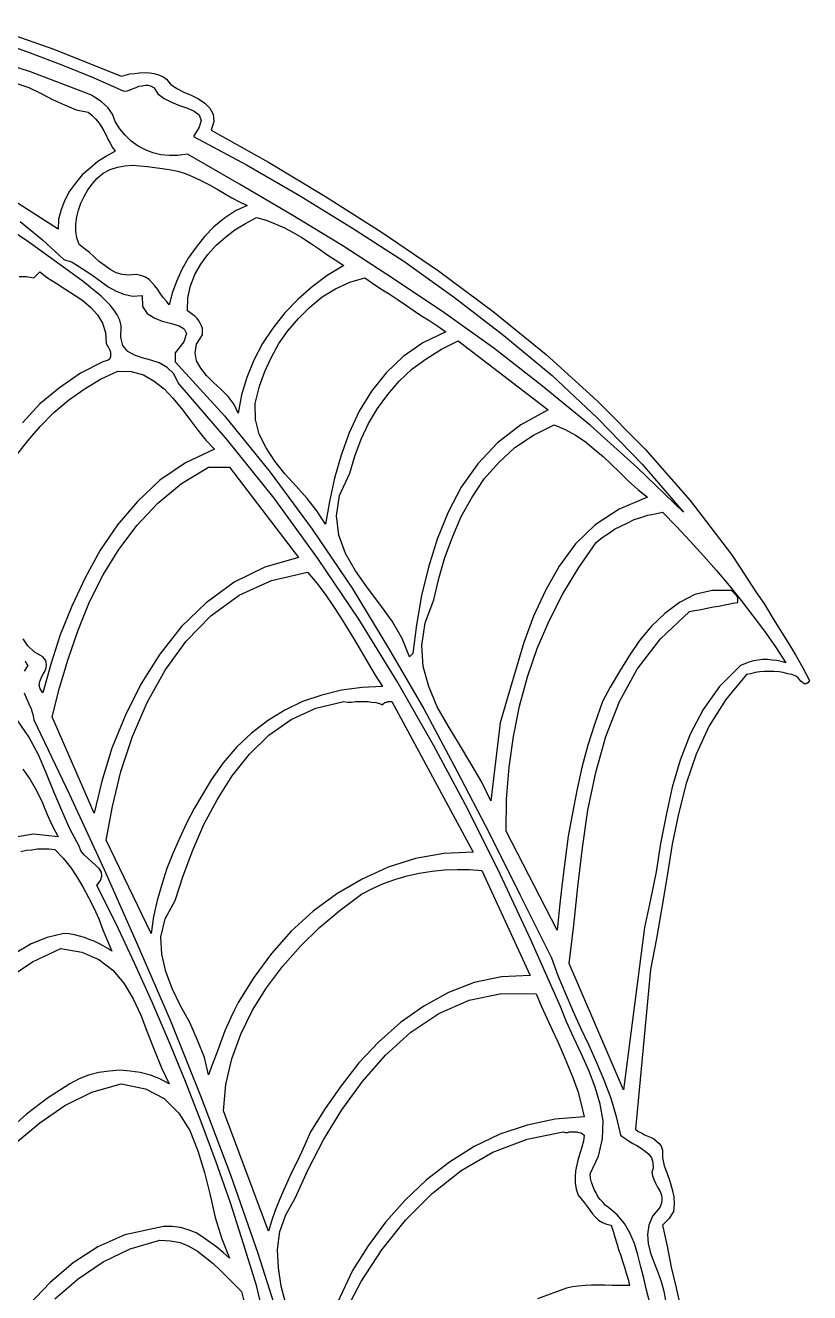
# Model space of a CAD drawing. Extents: x 0.04 to 7.28, y 0.05 to 9.48.
# Drawn here: x 5.488 to 7.203, y 6.3 to 9.071 of the extents above; entities that cross this region are included whole.
import ezdxf

# ---------------------------------------------------------------- set-up
doc = ezdxf.new("R2010")
doc.units = 0
doc.layers.add('1', color=7, linetype='Continuous')

msp = doc.modelspace()

# ---------------------------------------------------------------- linework, layer by layer
msp.add_lwpolyline([(5.401, 9.071), (5.55, 9.019), (5.697, 8.96), (5.706, 8.962), (5.716, 8.965), (5.726, 8.966), (5.737, 8.967), (5.748, 8.968), (5.759, 8.967), (5.769, 8.966), (5.779, 8.963), (5.788, 8.959), (5.796, 8.953), (5.805, 8.942), (5.819, 8.933), (5.834, 8.925), (5.85, 8.918), (5.866, 8.91), (5.88, 8.901), (5.891, 8.89), (5.898, 8.877), (5.9, 8.861), (5.894, 8.842), (6.019, 8.772), (6.144, 8.697), (6.268, 8.618), (6.391, 8.534), (6.511, 8.445), (6.627, 8.351), (6.738, 8.25), (6.843, 8.144), (6.942, 8.032), (7.032, 7.914), (7.05, 7.886), (7.068, 7.859), (7.085, 7.832), (7.104, 7.805), (7.121, 7.777), (7.138, 7.75), (7.155, 7.722), (7.172, 7.694), (7.188, 7.666), (7.203, 7.638), (7.199, 7.633), (7.195, 7.631), (7.191, 7.631), (7.187, 7.634), (7.184, 7.637), (7.18, 7.641), (7.177, 7.645), (7.173, 7.648), (7.168, 7.65), (7.164, 7.651), (7.155, 7.653), (7.145, 7.656), (7.136, 7.657), (7.125, 7.658), (7.115, 7.658), (7.104, 7.658), (7.094, 7.657), (7.084, 7.656), (7.074, 7.653), (7.065, 7.651), (7.02, 7.597), (6.983, 7.539), (6.955, 7.477), (6.933, 7.413), (6.916, 7.347), (6.902, 7.28), (6.891, 7.211), (6.88, 7.142), (6.868, 7.074), (6.855, 7.006), (6.822, 6.657), (6.828, 6.652), (6.835, 6.649), (6.842, 6.645), (6.849, 6.642), (6.856, 6.639), (6.862, 6.636), (6.868, 6.631), (6.874, 6.626), (6.878, 6.62), (6.881, 6.611), (6.881, 6.594), (6.885, 6.577), (6.891, 6.56), (6.897, 6.543), (6.902, 6.525), (6.906, 6.509), (6.907, 6.493), (6.905, 6.477), (6.896, 6.462), (6.881, 6.447), (6.891, 6.401), (6.9, 6.355), (6.911, 6.31), (6.921, 6.264)])
at = {"layer": '1'}
for points in [[(5.429, 9.036), (5.498, 9.011), (5.567, 8.985), (5.636, 8.957), (5.703, 8.927), (5.71, 8.928), (5.717, 8.93), (5.723, 8.933), (5.73, 8.935), (5.736, 8.938), (5.743, 8.939), (5.75, 8.94), (5.756, 8.94), (5.763, 8.938), (5.769, 8.934), (5.777, 8.921), (5.791, 8.911), (5.807, 8.903), (5.825, 8.896), (5.842, 8.89), (5.857, 8.883), (5.868, 8.875), (5.872, 8.863), (5.868, 8.848), (5.855, 8.828), (5.971, 8.766), (6.087, 8.699), (6.201, 8.629), (6.315, 8.555), (6.426, 8.476), (6.534, 8.393), (6.64, 8.305), (6.74, 8.211), (6.837, 8.111), (6.927, 8.006), (6.826, 8.104), (6.724, 8.196), (6.619, 8.282), (6.512, 8.365), (6.403, 8.443), (6.293, 8.517), (6.182, 8.589), (6.069, 8.657), (5.956, 8.724), (5.842, 8.789), (5.821, 8.786), (5.802, 8.786), (5.784, 8.788), (5.766, 8.792), (5.75, 8.799), (5.734, 8.807), (5.719, 8.818), (5.706, 8.831), (5.694, 8.845), (5.684, 8.861), (5.681, 8.869), (5.678, 8.877), (5.673, 8.884), (5.668, 8.891), (5.661, 8.898), (5.654, 8.904), (5.647, 8.909), (5.639, 8.914), (5.632, 8.918), (5.625, 8.921), (5.499, 8.969), (5.37, 9.011)], [(5.469, 8.944), (5.495, 8.935), (5.521, 8.923), (5.547, 8.909), (5.573, 8.897), (5.599, 8.886), (5.625, 8.881), (5.634, 8.874), (5.642, 8.866), (5.648, 8.858), (5.654, 8.849), (5.659, 8.84), (5.664, 8.831), (5.668, 8.822), (5.673, 8.813), (5.678, 8.804), (5.684, 8.796)], [(5.684, 8.796), (5.665, 8.785), (5.646, 8.773), (5.629, 8.759), (5.612, 8.744), (5.597, 8.726), (5.584, 8.708), (5.574, 8.689), (5.566, 8.668), (5.56, 8.647), (5.559, 8.625), (5.335, 8.769)], [(5.973, 8.677), (5.947, 8.665), (5.923, 8.649), (5.9, 8.63), (5.879, 8.609), (5.861, 8.586), (5.844, 8.562), (5.83, 8.537), (5.818, 8.511), (5.809, 8.485), (5.802, 8.46), (5.796, 8.468), (5.789, 8.476), (5.783, 8.484), (5.777, 8.493), (5.771, 8.501), (5.765, 8.508), (5.758, 8.515), (5.75, 8.52), (5.74, 8.524), (5.73, 8.526), (5.714, 8.525), (5.699, 8.526), (5.686, 8.53), (5.673, 8.537), (5.662, 8.545), (5.65, 8.554), (5.639, 8.564), (5.628, 8.574), (5.616, 8.583), (5.605, 8.592), (5.6, 8.606), (5.598, 8.621), (5.598, 8.636), (5.6, 8.652), (5.604, 8.667), (5.609, 8.682), (5.616, 8.697), (5.624, 8.711), (5.634, 8.724), (5.644, 8.736), (5.658, 8.748), (5.673, 8.756), (5.689, 8.761), (5.705, 8.764), (5.722, 8.765), (5.738, 8.764), (5.755, 8.762), (5.771, 8.76), (5.787, 8.758), (5.802, 8.756), (5.821, 8.752), (5.839, 8.746), (5.856, 8.739), (5.873, 8.731), (5.89, 8.722), (5.907, 8.713), (5.923, 8.703), (5.939, 8.694), (5.956, 8.685), (5.973, 8.677)], [(6.853, 6.28), (6.846, 6.305), (6.84, 6.331), (6.834, 6.356), (6.827, 6.382), (6.82, 6.407), (6.81, 6.43), (6.798, 6.451), (6.782, 6.47), (6.763, 6.486), (6.756, 6.491), (6.751, 6.497), (6.745, 6.503), (6.74, 6.51), (6.736, 6.518), (6.732, 6.525), (6.729, 6.533), (6.726, 6.541), (6.724, 6.55), (6.723, 6.559), (6.741, 6.598), (6.75, 6.636), (6.751, 6.675), (6.745, 6.712), (6.734, 6.749), (6.72, 6.785), (6.704, 6.821), (6.687, 6.857), (6.671, 6.892), (6.657, 6.927), (6.593, 7.071), (6.526, 7.215), (6.455, 7.357), (6.38, 7.497), (6.301, 7.636), (6.217, 7.772), (6.127, 7.905), (6.032, 8.037), (5.93, 8.164), (5.822, 8.289), (5.812, 8.309), (5.798, 8.323), (5.78, 8.333), (5.762, 8.339), (5.743, 8.344), (5.726, 8.35), (5.712, 8.358), (5.701, 8.371), (5.696, 8.388), (5.697, 8.414), (5.694, 8.426), (5.688, 8.438), (5.681, 8.449), (5.673, 8.459), (5.663, 8.469), (5.653, 8.479), (5.642, 8.488), (5.631, 8.497), (5.621, 8.505), (5.611, 8.513), (5.495, 8.597), (5.376, 8.677)], [(6.184, 8.546), (6.148, 8.524), (6.115, 8.499), (6.084, 8.472), (6.055, 8.442), (6.029, 8.409), (6.006, 8.375), (5.987, 8.339), (5.972, 8.301), (5.96, 8.263), (5.953, 8.223), (5.944, 8.242), (5.931, 8.259), (5.915, 8.275), (5.899, 8.29), (5.884, 8.305), (5.871, 8.321), (5.862, 8.337), (5.859, 8.355), (5.862, 8.374), (5.875, 8.394), (5.875, 8.402), (5.875, 8.408), (5.873, 8.414), (5.87, 8.42), (5.867, 8.425), (5.863, 8.43), (5.858, 8.435), (5.853, 8.439), (5.847, 8.443), (5.842, 8.447), (5.843, 8.475), (5.849, 8.501), (5.858, 8.526), (5.871, 8.549), (5.887, 8.57), (5.905, 8.59), (5.925, 8.608), (5.946, 8.624), (5.969, 8.638), (5.993, 8.651), (6.014, 8.645), (6.034, 8.637), (6.054, 8.628), (6.073, 8.618), (6.092, 8.607), (6.111, 8.595), (6.129, 8.583), (6.147, 8.57), (6.165, 8.558), (6.184, 8.546)], [(5.476, 8.642), (5.525, 8.602), (5.572, 8.559), (5.59, 8.553), (5.606, 8.543), (5.622, 8.533), (5.638, 8.522), (5.654, 8.51), (5.669, 8.499), (5.686, 8.49), (5.703, 8.483), (5.722, 8.479), (5.743, 8.48), (5.744, 8.456), (5.754, 8.441), (5.769, 8.431), (5.787, 8.424), (5.807, 8.419), (5.824, 8.414), (5.835, 8.407), (5.84, 8.397), (5.834, 8.379), (5.815, 8.355), (5.815, 8.335), (5.923, 8.217), (6.023, 8.094), (6.115, 7.969), (6.202, 7.84), (6.282, 7.709), (6.359, 7.576), (6.431, 7.441), (6.502, 7.305), (6.57, 7.169), (6.638, 7.032), (6.652, 6.993), (6.668, 6.955), (6.685, 6.916), (6.702, 6.879), (6.72, 6.841), (6.737, 6.803), (6.753, 6.765), (6.768, 6.725), (6.78, 6.685), (6.789, 6.644), (6.797, 6.638), (6.806, 6.632), (6.816, 6.626), (6.825, 6.621), (6.835, 6.615), (6.843, 6.609), (6.851, 6.602), (6.857, 6.594), (6.86, 6.584), (6.861, 6.572), (6.858, 6.563), (6.859, 6.555), (6.862, 6.547), (6.866, 6.539), (6.87, 6.53), (6.875, 6.522), (6.879, 6.513), (6.88, 6.504), (6.879, 6.495), (6.875, 6.486), (6.859, 6.467), (6.851, 6.447), (6.848, 6.427), (6.85, 6.407), (6.855, 6.386), (6.863, 6.365), (6.871, 6.344), (6.878, 6.324), (6.884, 6.303), (6.888, 6.282)], [(5.474, 8.522), (5.49, 8.522), (5.506, 8.519), (5.519, 8.532), (5.536, 8.519), (5.555, 8.507), (5.574, 8.495), (5.594, 8.482), (5.613, 8.469), (5.631, 8.454), (5.645, 8.438), (5.656, 8.42), (5.663, 8.399), (5.664, 8.375)], [(6.407, 8.401), (6.357, 8.377), (6.314, 8.347), (6.277, 8.311), (6.245, 8.271), (6.218, 8.227), (6.196, 8.18), (6.178, 8.131), (6.164, 8.081), (6.153, 8.03), (6.144, 7.98), (6.125, 8.009), (6.104, 8.036), (6.08, 8.063), (6.055, 8.09), (6.033, 8.118), (6.014, 8.147), (5.999, 8.177), (5.991, 8.209), (5.99, 8.244), (6, 8.282), (6.011, 8.314), (6.025, 8.344), (6.042, 8.375), (6.062, 8.403), (6.085, 8.43), (6.11, 8.455), (6.137, 8.477), (6.166, 8.495), (6.197, 8.509), (6.23, 8.519), (6.247, 8.507), (6.265, 8.495), (6.283, 8.484), (6.301, 8.472), (6.319, 8.46), (6.336, 8.448), (6.354, 8.436), (6.372, 8.425), (6.39, 8.413), (6.407, 8.401)], [(5.664, 8.375), (5.667, 8.37), (5.67, 8.365), (5.672, 8.361), (5.674, 8.356), (5.674, 8.351), (5.674, 8.347), (5.672, 8.342), (5.669, 8.339), (5.664, 8.337), (5.657, 8.335), (5.608, 8.31), (5.562, 8.278), (5.519, 8.243), (5.481, 8.202)], [(6.631, 8.23), (6.571, 8.197), (6.52, 8.158), (6.477, 8.112), (6.441, 8.061), (6.412, 8.006), (6.388, 7.947), (6.369, 7.886), (6.354, 7.824), (6.343, 7.76), (6.335, 7.697), (6.328, 7.69), (6.312, 7.73), (6.29, 7.768), (6.263, 7.805), (6.236, 7.841), (6.21, 7.878), (6.188, 7.916), (6.173, 7.956), (6.168, 7.998), (6.175, 8.043), (6.197, 8.092), (6.208, 8.129), (6.222, 8.166), (6.238, 8.2), (6.258, 8.233), (6.28, 8.264), (6.305, 8.293), (6.333, 8.319), (6.364, 8.342), (6.398, 8.363), (6.434, 8.381), (6.631, 8.23)], [(5.467, 8.129), (5.493, 8.162), (5.52, 8.194), (5.55, 8.224), (5.582, 8.251), (5.616, 8.275), (5.652, 8.297), (5.69, 8.315), (5.719, 8.314), (5.746, 8.307), (5.769, 8.293), (5.791, 8.276), (5.81, 8.256), (5.829, 8.233), (5.847, 8.209), (5.865, 8.186), (5.882, 8.164), (5.901, 8.144)], [(6.848, 8.039), (6.786, 8.013), (6.734, 7.979), (6.691, 7.937), (6.655, 7.888), (6.625, 7.835), (6.599, 7.779), (6.578, 7.721), (6.56, 7.662), (6.543, 7.603), (6.526, 7.546), (6.506, 7.375), (6.486, 7.416), (6.462, 7.457), (6.437, 7.498), (6.412, 7.539), (6.388, 7.581), (6.37, 7.625), (6.358, 7.669), (6.355, 7.715), (6.362, 7.764), (6.381, 7.815), (6.392, 7.861), (6.405, 7.907), (6.422, 7.952), (6.441, 7.997), (6.465, 8.039), (6.491, 8.079), (6.523, 8.115), (6.558, 8.148), (6.599, 8.175), (6.644, 8.197), (6.668, 8.187), (6.691, 8.175), (6.712, 8.161), (6.731, 8.145), (6.751, 8.128), (6.769, 8.111), (6.788, 8.093), (6.807, 8.074), (6.827, 8.056), (6.848, 8.039)], [(5.901, 8.144), (5.838, 8.114), (5.782, 8.076), (5.733, 8.03), (5.689, 7.979), (5.651, 7.923), (5.618, 7.863), (5.589, 7.801), (5.564, 7.738), (5.543, 7.674), (5.526, 7.611), (5.52, 7.62), (5.518, 7.628), (5.519, 7.636), (5.522, 7.643), (5.526, 7.651), (5.53, 7.658), (5.533, 7.666), (5.534, 7.673), (5.532, 7.682), (5.526, 7.69), (5.507, 7.701), (5.493, 7.714), (5.483, 7.729)], [(6.085, 7.907), (6.011, 7.886), (5.944, 7.853), (5.883, 7.808), (5.829, 7.756), (5.782, 7.696), (5.74, 7.63), (5.706, 7.561), (5.677, 7.49), (5.655, 7.418), (5.638, 7.348), (5.546, 7.559), (5.562, 7.622), (5.581, 7.685), (5.603, 7.748), (5.628, 7.81), (5.658, 7.869), (5.692, 7.925), (5.732, 7.978), (5.777, 8.026), (5.829, 8.069), (5.888, 8.105), (5.934, 8.105), (6.085, 7.907)], [(6.881, 8.006), (6.912, 7.975), (6.942, 7.943), (6.971, 7.911), (6.999, 7.879), (7.027, 7.846), (7.053, 7.813), (7.079, 7.78), (7.104, 7.746), (7.128, 7.712), (7.151, 7.677), (7.141, 7.68), (7.131, 7.682), (7.121, 7.683), (7.111, 7.684), (7.1, 7.684), (7.09, 7.683), (7.08, 7.681), (7.07, 7.678), (7.061, 7.675), (7.052, 7.671), (7.006, 7.625), (6.97, 7.575), (6.942, 7.521), (6.92, 7.464), (6.902, 7.405), (6.889, 7.344), (6.877, 7.282), (6.867, 7.22), (6.855, 7.159), (6.842, 7.098), (6.796, 6.743), (6.677, 7.019), (6.687, 7.103), (6.696, 7.187), (6.706, 7.272), (6.718, 7.355), (6.735, 7.437), (6.757, 7.516), (6.787, 7.592), (6.826, 7.663), (6.877, 7.729), (6.94, 7.789), (6.951, 7.791), (6.961, 7.793), (6.972, 7.795), (6.982, 7.797), (6.993, 7.799), (7.004, 7.801), (7.014, 7.803), (7.025, 7.805), (7.035, 7.807), (7.046, 7.809), (7.046, 7.812), (7.046, 7.815), (7.046, 7.818), (7.045, 7.821), (7.043, 7.824), (7.041, 7.826), (7.039, 7.828), (7.037, 7.831), (7.034, 7.833), (7.032, 7.835), (6.99, 7.835), (6.952, 7.826), (6.918, 7.809), (6.886, 7.785), (6.857, 7.757), (6.831, 7.726), (6.808, 7.692), (6.787, 7.658), (6.767, 7.624), (6.75, 7.592), (6.733, 7.544), (6.718, 7.497), (6.705, 7.448), (6.694, 7.398), (6.684, 7.348), (6.675, 7.298), (6.668, 7.247), (6.662, 7.195), (6.656, 7.143), (6.651, 7.092), (6.539, 7.309), (6.54, 7.379), (6.546, 7.449), (6.555, 7.516), (6.568, 7.582), (6.586, 7.646), (6.607, 7.708), (6.633, 7.769), (6.663, 7.828), (6.698, 7.885), (6.736, 7.94), (6.749, 7.951), (6.763, 7.96), (6.776, 7.969), (6.79, 7.976), (6.805, 7.983), (6.819, 7.99), (6.834, 7.995), (6.849, 8), (6.865, 8.003), (6.881, 8.006)], [(6.105, 7.875), (6.125, 7.851), (6.143, 7.827), (6.16, 7.802), (6.177, 7.777), (6.192, 7.752), (6.208, 7.726), (6.223, 7.701), (6.238, 7.675), (6.253, 7.65), (6.269, 7.625), (6.224, 7.623), (6.179, 7.617), (6.136, 7.606), (6.094, 7.592), (6.055, 7.573), (6.017, 7.55), (5.982, 7.523), (5.95, 7.493), (5.92, 7.458), (5.894, 7.421), (5.875, 7.389), (5.857, 7.358), (5.84, 7.326), (5.825, 7.293), (5.81, 7.26), (5.797, 7.227), (5.786, 7.192), (5.776, 7.157), (5.768, 7.122), (5.763, 7.085), (5.664, 7.289), (5.678, 7.363), (5.696, 7.439), (5.722, 7.516), (5.754, 7.59), (5.793, 7.661), (5.839, 7.724), (5.893, 7.78), (5.955, 7.825), (6.026, 7.857), (6.105, 7.875)], [(5.487, 7.681), (5.49, 7.675), (5.493, 7.671), (5.485, 7.659)], [(5.485, 7.611), (5.49, 7.599), (5.495, 7.587), (5.5, 7.576), (5.504, 7.564), (5.506, 7.552), (5.584, 7.389), (5.66, 7.225), (5.733, 7.06), (5.805, 6.894), (5.872, 6.726), (5.936, 6.557), (5.996, 6.386), (6.051, 6.214)], [(6.269, 7.585), (6.27, 7.587), (6.272, 7.589), (6.274, 7.59), (6.276, 7.591), (6.278, 7.591), (6.281, 7.592), (6.283, 7.592), (6.286, 7.592), (6.289, 7.592), (6.467, 7.263), (6.403, 7.26), (6.341, 7.249), (6.281, 7.23), (6.224, 7.204), (6.169, 7.172), (6.117, 7.134), (6.069, 7.09), (6.026, 7.041), (5.987, 6.989), (5.953, 6.934), (5.945, 6.918), (5.938, 6.903), (5.931, 6.888), (5.924, 6.872), (5.918, 6.856), (5.912, 6.84), (5.906, 6.824), (5.9, 6.807), (5.894, 6.792), (5.888, 6.776), (5.879, 6.814), (5.864, 6.852), (5.847, 6.89), (5.827, 6.927), (5.809, 6.965), (5.795, 7.002), (5.786, 7.04), (5.784, 7.078), (5.793, 7.117), (5.815, 7.157), (5.833, 7.211), (5.854, 7.267), (5.878, 7.323), (5.907, 7.377), (5.94, 7.43), (5.978, 7.477), (6.02, 7.519), (6.069, 7.553), (6.123, 7.578), (6.184, 7.592), (6.192, 7.591), (6.201, 7.591), (6.21, 7.592), (6.219, 7.592), (6.228, 7.592), (6.237, 7.592), (6.245, 7.591), (6.254, 7.59), (6.262, 7.588), (6.269, 7.585)], [(6.014, 6.226), (5.993, 6.315), (5.965, 6.406), (5.936, 6.496), (5.905, 6.585), (5.872, 6.673), (5.838, 6.761), (5.802, 6.848), (5.765, 6.935), (5.726, 7.02), (5.686, 7.106), (5.644, 7.19), (5.652, 7.201), (5.655, 7.21), (5.654, 7.219), (5.649, 7.227), (5.642, 7.234), (5.634, 7.241), (5.625, 7.249), (5.616, 7.257), (5.609, 7.266), (5.605, 7.276), (5.585, 7.314), (5.567, 7.354), (5.55, 7.395), (5.533, 7.436), (5.516, 7.476), (5.495, 7.515), (5.471, 7.55)], [(5.482, 7.444), (5.498, 7.422), (5.512, 7.398), (5.524, 7.372), (5.535, 7.345), (5.547, 7.32), (5.559, 7.296)], [(5.559, 7.296), (5.505, 7.302), (5.457, 7.294)], [(5.478, 7.264), (5.49, 7.267), (5.502, 7.268), (5.514, 7.27), (5.527, 7.27), (5.539, 7.27), (5.552, 7.269), (5.57, 7.25), (5.586, 7.23), (5.6, 7.209), (5.613, 7.187), (5.626, 7.164), (5.637, 7.141), (5.648, 7.117), (5.657, 7.093), (5.667, 7.069), (5.677, 7.046)], [(6.486, 7.223), (6.592, 6.993), (6.529, 6.99), (6.469, 6.978), (6.413, 6.956), (6.359, 6.926), (6.308, 6.89), (6.261, 6.848), (6.217, 6.802), (6.178, 6.752), (6.143, 6.702), (6.111, 6.651), (6.102, 6.629), (6.092, 6.608), (6.082, 6.586), (6.071, 6.565), (6.062, 6.544), (6.052, 6.523), (6.043, 6.501), (6.034, 6.479), (6.026, 6.456), (6.019, 6.434), (5.921, 6.697), (5.926, 6.755), (5.939, 6.811), (5.959, 6.865), (5.984, 6.917), (6.015, 6.966), (6.05, 7.013), (6.089, 7.057), (6.131, 7.098), (6.176, 7.136), (6.223, 7.171), (6.247, 7.183), (6.271, 7.194), (6.296, 7.203), (6.323, 7.211), (6.349, 7.217), (6.377, 7.221), (6.404, 7.224), (6.432, 7.225), (6.459, 7.225), (6.486, 7.223)], [(5.677, 7.046), (5.668, 7.052), (5.658, 7.058), (5.648, 7.063), (5.638, 7.068), (5.627, 7.072), (5.617, 7.076), (5.606, 7.079), (5.595, 7.082), (5.583, 7.084), (5.572, 7.085), (5.535, 7.076), (5.5, 7.062), (5.466, 7.042)], [(5.448, 6.986), (5.503, 7.023), (5.565, 7.052), (5.611, 7.044), (5.648, 7.028), (5.679, 7.005), (5.703, 6.976), (5.723, 6.942), (5.74, 6.906), (5.755, 6.868), (5.77, 6.829), (5.785, 6.791), (5.802, 6.756)], [(6.057, 6.275), (6.047, 6.314), (6.041, 6.354), (6.039, 6.394), (6.044, 6.433), (6.057, 6.47), (6.078, 6.506), (6.106, 6.569), (6.14, 6.634), (6.18, 6.699), (6.225, 6.761), (6.275, 6.819), (6.331, 6.869), (6.392, 6.91), (6.458, 6.939), (6.529, 6.954), (6.605, 6.953)], [(6.605, 6.953), (6.616, 6.927), (6.628, 6.9), (6.64, 6.874), (6.652, 6.848), (6.664, 6.821), (6.675, 6.795), (6.686, 6.768), (6.696, 6.74), (6.703, 6.712), (6.71, 6.684), (6.646, 6.679), (6.585, 6.666), (6.525, 6.646), (6.469, 6.619), (6.415, 6.585), (6.365, 6.546), (6.318, 6.502), (6.275, 6.454), (6.237, 6.402), (6.203, 6.348), (6.105, 6.138)], [(5.802, 6.756), (5.782, 6.767), (5.761, 6.775), (5.739, 6.781), (5.717, 6.784), (5.694, 6.786), (5.671, 6.784), (5.648, 6.781), (5.626, 6.775), (5.605, 6.767), (5.585, 6.756), (5.536, 6.725), (5.49, 6.69), (5.448, 6.652)], [(5.197, 6.282), (5.203, 6.309), (5.244, 6.36), (5.286, 6.414), (5.328, 6.469), (5.372, 6.524), (5.418, 6.577), (5.467, 6.627), (5.519, 6.671), (5.574, 6.709), (5.633, 6.738), (5.697, 6.756), (5.75, 6.745), (5.791, 6.724), (5.823, 6.692), (5.847, 6.654), (5.865, 6.61), (5.879, 6.562), (5.892, 6.513), (5.903, 6.464), (5.917, 6.417), (5.934, 6.375)], [(6.184, 6.252), (6.222, 6.324), (6.267, 6.393), (6.319, 6.458), (6.377, 6.516), (6.441, 6.567), (6.51, 6.607), (6.585, 6.635), (6.664, 6.651), (6.668, 6.65), (6.673, 6.65), (6.678, 6.651), (6.684, 6.651), (6.689, 6.651), (6.694, 6.651), (6.698, 6.65), (6.703, 6.649), (6.706, 6.647), (6.71, 6.644)], [(6.71, 6.644), (6.708, 6.631), (6.705, 6.618), (6.701, 6.606), (6.697, 6.592), (6.694, 6.579), (6.691, 6.566), (6.69, 6.553), (6.69, 6.54), (6.692, 6.526), (6.697, 6.513), (6.703, 6.505), (6.71, 6.497), (6.716, 6.488), (6.722, 6.48), (6.728, 6.472), (6.734, 6.465), (6.741, 6.458), (6.75, 6.453), (6.759, 6.449), (6.769, 6.447), (6.773, 6.434), (6.777, 6.421), (6.781, 6.407), (6.785, 6.394), (6.79, 6.381), (6.794, 6.368), (6.798, 6.355), (6.802, 6.342), (6.806, 6.329), (6.809, 6.315), (6.797, 6.315), (6.784, 6.315), (6.77, 6.315), (6.756, 6.316), (6.741, 6.316), (6.726, 6.316), (6.712, 6.315), (6.697, 6.314), (6.684, 6.312), (6.671, 6.309), (6.608, 6.286)], [(5.934, 6.375), (5.92, 6.387), (5.906, 6.399), (5.891, 6.41), (5.876, 6.421), (5.861, 6.43), (5.844, 6.437), (5.827, 6.442), (5.809, 6.444), (5.79, 6.444), (5.769, 6.44), (5.705, 6.426), (5.646, 6.4), (5.592, 6.365), (5.542, 6.322), (5.495, 6.273)], [(5.552, 6.286), (5.603, 6.33), (5.658, 6.367), (5.717, 6.395), (5.782, 6.414), (5.805, 6.413), (5.826, 6.409), (5.845, 6.401), (5.864, 6.39), (5.881, 6.377), (5.898, 6.363), (5.914, 6.348), (5.93, 6.333), (5.945, 6.317), (5.96, 6.302)], [(5.96, 6.302), (5.966, 6.279)]]:
    msp.add_lwpolyline(points, dxfattribs=at)

doc.saveas('drawing.dxf')
